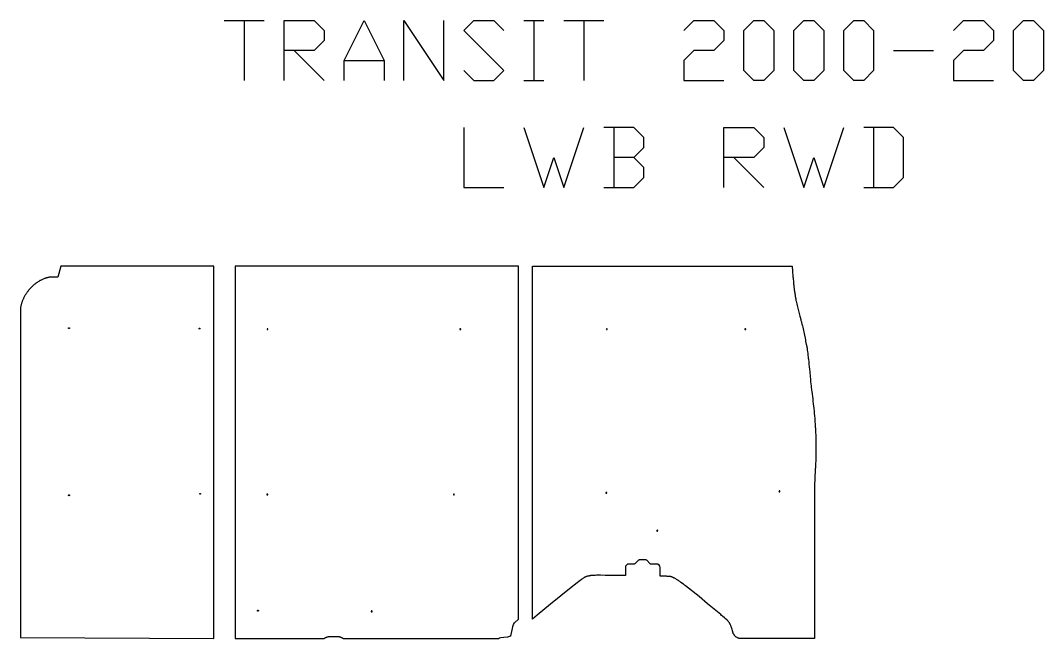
# Model space of a CAD drawing. Extents: x 0 to 7069, y -8139 to 8.
# Drawn here: x 107 to 4441, y -2610 to 8 of the extents above; entities that cross this region are included whole.
import ezdxf

# ---------------------------------------------------------------- set-up
doc = ezdxf.new("R2010")
doc.units = 0
doc.layers.add('DEFAULT_LAYER', color=1, linetype='CONTINUOUS')

msp = doc.modelspace()

# ---------------------------------------------------------------- linework, layer by layer
at = {"layer": 'DEFAULT_LAYER'}
for points in [[(969.7, 7.6), (1139.1, 7.6)], [(1054.4, 7.6), (1054.4, -246.4)], [(1223.7, -246.4), (1223.7, 7.6), (1350.7, 7.6), (1393.1, -34.7), (1393.1, -77.1), (1350.7, -119.4), (1223.7, -119.4)], [(1477.7, -246.4), (1477.7, -161.7), (1562.4, 7.6), (1647.1, -161.7), (1647.1, -246.4)], [(1731.7, -246.4), (1731.7, 7.6), (1901.1, -246.4), (1901.1, 7.6)], [(1985.7, -204.1), (2028.1, -246.4), (2112.7, -246.4), (2155.1, -204.1), (1985.7, -34.7), (2028.1, 7.6), (2112.7, 7.6), (2155.1, -34.7)], [(2239.7, 7.6), (2324.4, 7.6)], [(2282.1, 7.6), (2282.1, -246.4)], [(2409.1, 7.6), (2578.4, 7.6)], [(2493.7, 7.6), (2493.7, -246.4)], [(2917.1, -34.7), (2959.4, 7.6), (3044.1, 7.6), (3086.4, -34.7), (3086.4, -77.1), (3044.1, -119.4), (2959.4, -119.4), (2917.1, -161.7), (2917.1, -246.4), (3086.4, -246.4)], [(4060.1, -34.7), (4102.4, 7.6), (4187.1, 7.6), (4229.4, -34.7), (4229.4, -77.1), (4187.1, -119.4), (4102.4, -119.4), (4060.1, -161.7), (4060.1, -246.4), (4229.4, -246.4)], [(1266.1, -119.4), (1393.1, -246.4)], [(3806.1, -119.4), (3975.4, -119.4)], [(1477.7, -161.7), (1647.1, -161.7)], [(2239.7, -246.4), (2324.4, -246.4)], [(1985.7, -446), (1985.7, -700), (2155.1, -700)], [(2239.7, -446), (2324.4, -700), (2366.7, -573), (2409.1, -700), (2493.7, -446)], [(2705.4, -573), (2747.7, -530.7), (2747.7, -488.3), (2705.4, -446), (2578.4, -446)], [(2620.7, -446), (2620.7, -700)], [(3086.4, -700), (3086.4, -446), (3213.4, -446), (3255.7, -488.3), (3255.7, -530.7), (3213.4, -573), (3086.4, -573)], [(3340.4, -446), (3425.1, -700), (3467.4, -573), (3509.7, -700), (3594.4, -446)], [(3679.1, -700), (3806.1, -700), (3848.4, -657.7), (3848.4, -488.3), (3806.1, -446), (3679.1, -446)], [(3721.4, -446), (3721.4, -700)], [(2578.4, -700), (2705.4, -700), (2747.7, -657.7), (2747.7, -615.3), (2705.4, -573), (2620.7, -573)], [(3128.7, -573), (3255.7, -700)]]:
    msp.add_lwpolyline(points, dxfattribs=at)
for points in [[(3213.4, -246.4), (3171.1, -204.1), (3171.1, -34.7), (3213.4, 7.6), (3255.7, 7.6), (3298.1, -34.7), (3298.1, -204.1), (3255.7, -246.4)], [(3425.1, -246.4), (3382.7, -204.1), (3382.7, -34.7), (3425.1, 7.6), (3467.4, 7.6), (3509.7, -34.7), (3509.7, -204.1), (3467.4, -246.4)], [(3636.7, -246.4), (3594.4, -204.1), (3594.4, -34.7), (3636.7, 7.6), (3679.1, 7.6), (3721.4, -34.7), (3721.4, -204.1), (3679.1, -246.4)], [(4356.4, -246.4), (4314.1, -204.1), (4314.1, -34.7), (4356.4, 7.6), (4398.7, 7.6), (4441.1, -34.7), (4441.1, -204.1), (4398.7, -246.4)], [(926.6, -1033.6), (277.6, -1033.6), (265.7, -1080.1), (227.9, -1079.9), (226.5, -1080.2), (225, -1080.5), (223.6, -1080.9), (222.2, -1081.2), (220.8, -1081.6), (219.3, -1082), (217.9, -1082.4), (216.5, -1082.9), (215.1, -1083.3), (213.7, -1083.7), (212.3, -1084.2), (211, -1084.7), (209.6, -1085.2), (208.2, -1085.7), (205.5, -1086.8), (202.8, -1087.9), (200.1, -1089.1), (197.4, -1090.3), (194.8, -1091.6), (192.2, -1092.9), (189.6, -1094.3), (187.1, -1095.7), (184.5, -1097.2), (182, -1098.7), (179.6, -1100.3), (177.1, -1101.9), (174.7, -1103.6), (172.4, -1105.3), (170, -1107.1), (167.7, -1108.9), (165.4, -1110.7), (163.2, -1112.6), (160.9, -1114.5), (158.8, -1116.5), (156.6, -1118.5), (154.5, -1120.5), (152.4, -1122.6), (150.4, -1124.7), (148.4, -1126.9), (146.4, -1129), (144.5, -1131.3), (142.6, -1133.5), (140.7, -1135.8), (138.9, -1138.1), (137.1, -1140.5), (135.4, -1142.8), (133.7, -1145.2), (132, -1147.7), (130.4, -1150.1), (128.9, -1152.6), (127.3, -1155.1), (125.9, -1157.6), (124.4, -1160.2), (123, -1162.8), (121.7, -1165.4), (120.4, -1168), (119.2, -1170.7), (118, -1173.3), (116.8, -1176), (115.7, -1178.7), (114.6, -1181.4), (113.6, -1184.2), (112.7, -1186.9), (111.8, -1189.7), (110.9, -1192.5), (110.1, -1195.3), (109.4, -1198.1), (108.7, -1200.9), (108, -1203.7), (107.5, -1206.6), (106.9, -1209.4), (106.9, -1209.7), (106.9, -2604.9), (926.6, -2609.1)], [(1016.6, -1033.6), (1016.6, -2609.1), (1125.6, -2609.7), (1393.6, -2609.7), (1394.8, -2608.9), (1395.9, -2608.1), (1397.1, -2607.3), (1398.3, -2606.6), (1399.5, -2606), (1400.7, -2605.3), (1402, -2604.8), (1403.2, -2604.2), (1404.5, -2603.7), (1405.9, -2603.3), (1407.2, -2602.9), (1408.5, -2602.5), (1409.9, -2602.2), (1411.2, -2601.9), (1412.6, -2601.7), (1414, -2601.6), (1456.1, -2601.6), (1457.4, -2601.9), (1458.6, -2602.2), (1459.8, -2602.5), (1461, -2602.9), (1462.2, -2603.4), (1463.4, -2603.8), (1464.6, -2604.3), (1465.7, -2604.8), (1466.9, -2605.3), (1468, -2605.8), (1469.2, -2606.4), (1470.3, -2607), (1471.4, -2607.7), (1472.5, -2608.3), (1473.5, -2609), (1474.6, -2609.7), (1482.8, -2609.7), (1803.5, -2609.7), (2132.2, -2609.7), (2135.9, -2607.5), (2142.3, -2606), (2154.4, -2604.1), (2171.4, -2602.5), (2180.1, -2600), (2183.8, -2596.4), (2185.8, -2593.2), (2191.1, -2568), (2192.6, -2559.4), (2195.9, -2550), (2200.1, -2543.3), (2216.6, -2528.4), (2216.6, -1033.6)], [(310.6, -1295.4), (310.6, -1295.2), (310.6, -1295), (310.6, -1294.8), (310.7, -1294.6), (310.8, -1294.4), (310.9, -1294.3), (311, -1294.1), (311.1, -1294), (311.3, -1293.8), (311.4, -1293.7), (311.6, -1293.6), (311.8, -1293.5), (312, -1293.5), (312.1, -1293.4), (312.3, -1293.4), (312.6, -1293.4), (312.8, -1293.4), (313, -1293.4), (313.1, -1293.5), (313.3, -1293.5), (313.5, -1293.6), (313.7, -1293.7), (313.8, -1293.8), (314, -1294), (314.1, -1294.1), (314.2, -1294.3), (314.3, -1294.4), (314.4, -1294.6), (314.5, -1294.8), (314.5, -1295), (314.5, -1295.2), (314.6, -1295.4), (314.5, -1295.6), (314.5, -1295.8), (314.5, -1296), (314.4, -1296.1), (314.3, -1296.3), (314.2, -1296.5), (314.1, -1296.6), (314, -1296.8), (313.8, -1296.9), (313.7, -1297), (313.5, -1297.1), (313.3, -1297.2), (313.1, -1297.3), (313, -1297.3), (312.8, -1297.4), (312.6, -1297.4), (312.3, -1297.4), (312.1, -1297.3), (312, -1297.3), (311.8, -1297.2), (311.6, -1297.1), (311.4, -1297), (311.3, -1296.9), (311.1, -1296.8), (311, -1296.6), (310.9, -1296.5), (310.8, -1296.3), (310.7, -1296.1), (310.6, -1296), (310.6, -1295.8), (310.6, -1295.6)], [(863.3, -1297.1), (863.4, -1296.9), (863.4, -1296.7), (863.4, -1296.5), (863.5, -1296.3), (863.6, -1296.1), (863.7, -1295.9), (863.8, -1295.8), (863.9, -1295.6), (864.1, -1295.5), (864.2, -1295.4), (864.4, -1295.3), (864.6, -1295.2), (864.8, -1295.2), (864.9, -1295.1), (865.1, -1295.1), (865.3, -1295.1), (865.6, -1295.1), (865.7, -1295.1), (865.9, -1295.2), (866.1, -1295.2), (866.3, -1295.3), (866.5, -1295.4), (866.6, -1295.5), (866.8, -1295.6), (866.9, -1295.8), (867, -1295.9), (867.1, -1296.1), (867.2, -1296.3), (867.3, -1296.5), (867.3, -1296.7), (867.3, -1296.9), (867.3, -1297.1), (867.3, -1297.3), (867.3, -1297.5), (867.3, -1297.7), (867.2, -1297.8), (867.1, -1298), (867, -1298.2), (866.9, -1298.3), (866.8, -1298.5), (866.6, -1298.6), (866.5, -1298.7), (866.3, -1298.8), (866.1, -1298.9), (865.9, -1299), (865.7, -1299), (865.6, -1299.1), (865.3, -1299.1), (865.1, -1299.1), (864.9, -1299), (864.8, -1299), (864.6, -1298.9), (864.4, -1298.8), (864.2, -1298.7), (864.1, -1298.6), (863.9, -1298.5), (863.8, -1298.3), (863.7, -1298.2), (863.6, -1298), (863.5, -1297.8), (863.4, -1297.7), (863.4, -1297.5), (863.4, -1297.3)], [(1151.5, -1299.8), (1151.5, -1300), (1151.5, -1300.2), (1151.5, -1300.4), (1151.6, -1300.6), (1151.7, -1300.7), (1151.8, -1300.9), (1151.9, -1301.1), (1152, -1301.2), (1152.2, -1301.3), (1152.3, -1301.4), (1152.5, -1301.5), (1152.7, -1301.6), (1152.9, -1301.7), (1153.1, -1301.7), (1153.2, -1301.8), (1153.5, -1301.8), (1153.7, -1301.8), (1153.9, -1301.7), (1154, -1301.7), (1154.2, -1301.6), (1154.4, -1301.5), (1154.6, -1301.4), (1154.7, -1301.3), (1154.9, -1301.2), (1155, -1301.1), (1155.1, -1300.9), (1155.2, -1300.7), (1155.3, -1300.6), (1155.4, -1300.4), (1155.4, -1300.2), (1155.4, -1300), (1155.5, -1299.8), (1155.4, -1299.6), (1155.4, -1299.4), (1155.4, -1299.2), (1155.3, -1299), (1155.2, -1298.8), (1155.1, -1298.7), (1155, -1298.5), (1154.9, -1298.4), (1154.7, -1298.2), (1154.6, -1298.1), (1154.4, -1298), (1154.2, -1297.9), (1154, -1297.9), (1153.9, -1297.8), (1153.7, -1297.8), (1153.5, -1297.8), (1153.2, -1297.8), (1153.1, -1297.8), (1152.9, -1297.9), (1152.7, -1297.9), (1152.5, -1298), (1152.3, -1298.1), (1152.2, -1298.2), (1152, -1298.4), (1151.9, -1298.5), (1151.8, -1298.7), (1151.7, -1298.8), (1151.6, -1299), (1151.5, -1299.2), (1151.5, -1299.4), (1151.5, -1299.6)], [(1968, -1299.8), (1968, -1300), (1968, -1300.2), (1968, -1300.4), (1968.1, -1300.6), (1968.2, -1300.7), (1968.3, -1300.9), (1968.4, -1301.1), (1968.5, -1301.2), (1968.7, -1301.3), (1968.8, -1301.4), (1969, -1301.5), (1969.2, -1301.6), (1969.4, -1301.7), (1969.6, -1301.7), (1969.8, -1301.8), (1970, -1301.8), (1970.2, -1301.8), (1970.4, -1301.7), (1970.6, -1301.7), (1970.7, -1301.6), (1970.9, -1301.5), (1971.1, -1301.4), (1971.2, -1301.3), (1971.4, -1301.2), (1971.5, -1301.1), (1971.6, -1300.9), (1971.7, -1300.7), (1971.8, -1300.6), (1971.9, -1300.4), (1971.9, -1300.2), (1971.9, -1300), (1972, -1299.8), (1971.9, -1299.6), (1971.9, -1299.4), (1971.9, -1299.2), (1971.8, -1299), (1971.7, -1298.8), (1971.6, -1298.7), (1971.5, -1298.5), (1971.4, -1298.4), (1971.2, -1298.2), (1971.1, -1298.1), (1970.9, -1298), (1970.7, -1297.9), (1970.6, -1297.9), (1970.4, -1297.8), (1970.2, -1297.8), (1970, -1297.8), (1969.8, -1297.8), (1969.6, -1297.8), (1969.4, -1297.9), (1969.2, -1297.9), (1969, -1298), (1968.8, -1298.1), (1968.7, -1298.2), (1968.5, -1298.4), (1968.4, -1298.5), (1968.3, -1298.7), (1968.2, -1298.8), (1968.1, -1299), (1968, -1299.2), (1968, -1299.4), (1968, -1299.6)], [(2589, -1299.8), (2589, -1300), (2589.1, -1300.2), (2589.1, -1300.4), (2589.2, -1300.6), (2589.3, -1300.7), (2589.4, -1300.9), (2589.5, -1301.1), (2589.6, -1301.2), (2589.7, -1301.3), (2589.9, -1301.4), (2590.1, -1301.5), (2590.2, -1301.6), (2590.4, -1301.7), (2590.6, -1301.7), (2590.8, -1301.8), (2591, -1301.8), (2591.2, -1301.8), (2591.4, -1301.7), (2591.6, -1301.7), (2591.8, -1301.6), (2592, -1301.5), (2592.1, -1301.4), (2592.3, -1301.3), (2592.4, -1301.2), (2592.6, -1301.1), (2592.7, -1300.9), (2592.8, -1300.7), (2592.9, -1300.6), (2592.9, -1300.4), (2593, -1300.2), (2593, -1300), (2593, -1299.8), (2593, -1299.6), (2593, -1299.4), (2592.9, -1299.2), (2592.9, -1299), (2592.8, -1298.8), (2592.7, -1298.7), (2592.6, -1298.5), (2592.4, -1298.4), (2592.3, -1298.2), (2592.1, -1298.1), (2592, -1298), (2591.8, -1297.9), (2591.6, -1297.9), (2591.4, -1297.8), (2591.2, -1297.8), (2591, -1297.8), (2590.8, -1297.8), (2590.6, -1297.8), (2590.4, -1297.9), (2590.2, -1297.9), (2590.1, -1298), (2589.9, -1298.1), (2589.7, -1298.2), (2589.6, -1298.4), (2589.5, -1298.5), (2589.4, -1298.7), (2589.3, -1298.8), (2589.2, -1299), (2589.1, -1299.2), (2589.1, -1299.4), (2589, -1299.6)], [(3175.3, -1299.8), (3175.3, -1300), (3175.4, -1300.2), (3175.4, -1300.4), (3175.5, -1300.6), (3175.6, -1300.7), (3175.7, -1300.9), (3175.8, -1301.1), (3175.9, -1301.2), (3176.1, -1301.3), (3176.2, -1301.4), (3176.4, -1301.5), (3176.5, -1301.6), (3176.7, -1301.7), (3176.9, -1301.7), (3177.1, -1301.8), (3177.3, -1301.8), (3177.5, -1301.8), (3177.7, -1301.7), (3177.9, -1301.7), (3178.1, -1301.6), (3178.3, -1301.5), (3178.4, -1301.4), (3178.6, -1301.3), (3178.7, -1301.2), (3178.9, -1301.1), (3179, -1300.9), (3179.1, -1300.7), (3179.2, -1300.6), (3179.2, -1300.4), (3179.3, -1300.2), (3179.3, -1300), (3179.3, -1299.8), (3179.3, -1299.6), (3179.3, -1299.4), (3179.2, -1299.2), (3179.2, -1299), (3179.1, -1298.8), (3179, -1298.7), (3178.9, -1298.5), (3178.7, -1298.4), (3178.6, -1298.2), (3178.4, -1298.1), (3178.3, -1298), (3178.1, -1297.9), (3177.9, -1297.9), (3177.7, -1297.8), (3177.5, -1297.8), (3177.3, -1297.8), (3177.1, -1297.8), (3176.9, -1297.8), (3176.7, -1297.9), (3176.5, -1297.9), (3176.4, -1298), (3176.2, -1298.1), (3176.1, -1298.2), (3175.9, -1298.4), (3175.8, -1298.5), (3175.7, -1298.7), (3175.6, -1298.8), (3175.5, -1299), (3175.4, -1299.2), (3175.4, -1299.4), (3175.3, -1299.6)], [(2587, -1992.8), (2587, -1993), (2587.1, -1993.2), (2587.1, -1993.4), (2587.2, -1993.6), (2587.3, -1993.7), (2587.4, -1993.9), (2587.5, -1994.1), (2587.6, -1994.2), (2587.7, -1994.3), (2587.9, -1994.4), (2588.1, -1994.5), (2588.2, -1994.6), (2588.4, -1994.7), (2588.6, -1994.7), (2588.8, -1994.8), (2589, -1994.8), (2589.2, -1994.8), (2589.4, -1994.7), (2589.6, -1994.7), (2589.8, -1994.6), (2590, -1994.5), (2590.1, -1994.4), (2590.3, -1994.3), (2590.4, -1994.2), (2590.6, -1994.1), (2590.7, -1993.9), (2590.8, -1993.7), (2590.9, -1993.6), (2590.9, -1993.4), (2591, -1993.2), (2591, -1993), (2591, -1992.8), (2591, -1992.6), (2591, -1992.4), (2590.9, -1992.2), (2590.9, -1992), (2590.8, -1991.8), (2590.7, -1991.7), (2590.6, -1991.5), (2590.4, -1991.4), (2590.3, -1991.2), (2590.1, -1991.1), (2590, -1991), (2589.8, -1990.9), (2589.6, -1990.9), (2589.4, -1990.8), (2589.2, -1990.8), (2589, -1990.8), (2588.8, -1990.8), (2588.6, -1990.8), (2588.4, -1990.9), (2588.2, -1990.9), (2588.1, -1991), (2587.9, -1991.1), (2587.7, -1991.2), (2587.6, -1991.4), (2587.5, -1991.5), (2587.4, -1991.7), (2587.3, -1991.8), (2587.2, -1992), (2587.1, -1992.2), (2587.1, -1992.4), (2587, -1992.6)], [(3320.3, -1986.8), (3320.3, -1987), (3320.4, -1987.2), (3320.4, -1987.4), (3320.5, -1987.6), (3320.6, -1987.7), (3320.7, -1987.9), (3320.8, -1988.1), (3320.9, -1988.2), (3321.1, -1988.3), (3321.2, -1988.4), (3321.4, -1988.5), (3321.5, -1988.6), (3321.7, -1988.7), (3321.9, -1988.7), (3322.1, -1988.8), (3322.3, -1988.8), (3322.5, -1988.8), (3322.7, -1988.7), (3322.9, -1988.7), (3323.1, -1988.6), (3323.3, -1988.5), (3323.4, -1988.4), (3323.6, -1988.3), (3323.7, -1988.2), (3323.9, -1988.1), (3324, -1987.9), (3324.1, -1987.7), (3324.2, -1987.6), (3324.2, -1987.4), (3324.3, -1987.2), (3324.3, -1987), (3324.3, -1986.8), (3324.3, -1986.6), (3324.3, -1986.4), (3324.2, -1986.2), (3324.2, -1986), (3324.1, -1985.8), (3324, -1985.7), (3323.9, -1985.5), (3323.7, -1985.4), (3323.6, -1985.2), (3323.4, -1985.1), (3323.3, -1985), (3323.1, -1984.9), (3322.9, -1984.9), (3322.7, -1984.8), (3322.5, -1984.8), (3322.3, -1984.8), (3322.1, -1984.8), (3321.9, -1984.8), (3321.7, -1984.9), (3321.5, -1984.9), (3321.4, -1985), (3321.2, -1985.1), (3321.1, -1985.2), (3320.9, -1985.4), (3320.8, -1985.5), (3320.7, -1985.7), (3320.6, -1985.8), (3320.5, -1986), (3320.4, -1986.2), (3320.4, -1986.4), (3320.3, -1986.6)], [(310.8, -2003.1), (310.8, -2002.9), (310.9, -2002.7), (310.9, -2002.5), (311, -2002.3), (311.1, -2002.1), (311.2, -2001.9), (311.3, -2001.8), (311.4, -2001.6), (311.5, -2001.5), (311.7, -2001.4), (311.9, -2001.3), (312, -2001.2), (312.2, -2001.1), (312.4, -2001.1), (312.6, -2001.1), (312.8, -2001.1), (313, -2001.1), (313.2, -2001.1), (313.4, -2001.1), (313.6, -2001.2), (313.8, -2001.3), (313.9, -2001.4), (314.1, -2001.5), (314.2, -2001.6), (314.4, -2001.8), (314.5, -2001.9), (314.6, -2002.1), (314.7, -2002.3), (314.7, -2002.5), (314.8, -2002.7), (314.8, -2002.9), (314.8, -2003.1), (314.8, -2003.3), (314.8, -2003.5), (314.7, -2003.7), (314.7, -2003.8), (314.6, -2004), (314.5, -2004.2), (314.4, -2004.3), (314.2, -2004.5), (314.1, -2004.6), (313.9, -2004.7), (313.8, -2004.8), (313.6, -2004.9), (313.4, -2005), (313.2, -2005), (313, -2005), (312.8, -2005.1), (312.6, -2005), (312.4, -2005), (312.2, -2005), (312, -2004.9), (311.9, -2004.8), (311.7, -2004.7), (311.5, -2004.6), (311.4, -2004.5), (311.3, -2004.3), (311.2, -2004.2), (311.1, -2004), (311, -2003.8), (310.9, -2003.7), (310.9, -2003.5), (310.8, -2003.3)], [(866.3, -1997.1), (866.4, -1996.9), (866.4, -1996.7), (866.4, -1996.5), (866.5, -1996.3), (866.6, -1996.1), (866.7, -1995.9), (866.8, -1995.8), (866.9, -1995.6), (867.1, -1995.5), (867.2, -1995.4), (867.4, -1995.3), (867.6, -1995.2), (867.8, -1995.2), (867.9, -1995.1), (868.1, -1995.1), (868.3, -1995.1), (868.6, -1995.1), (868.7, -1995.1), (868.9, -1995.2), (869.1, -1995.2), (869.3, -1995.3), (869.5, -1995.4), (869.6, -1995.5), (869.8, -1995.6), (869.9, -1995.8), (870, -1995.9), (870.1, -1996.1), (870.2, -1996.3), (870.3, -1996.5), (870.3, -1996.7), (870.3, -1996.9), (870.3, -1997.1), (870.3, -1997.3), (870.3, -1997.5), (870.3, -1997.7), (870.2, -1997.8), (870.1, -1998), (870, -1998.2), (869.9, -1998.3), (869.8, -1998.5), (869.6, -1998.6), (869.5, -1998.7), (869.3, -1998.8), (869.1, -1998.9), (868.9, -1999), (868.7, -1999), (868.6, -1999.1), (868.3, -1999.1), (868.1, -1999.1), (867.9, -1999), (867.8, -1999), (867.6, -1998.9), (867.4, -1998.8), (867.2, -1998.7), (867.1, -1998.6), (866.9, -1998.5), (866.8, -1998.3), (866.7, -1998.2), (866.6, -1998), (866.5, -1997.8), (866.4, -1997.7), (866.4, -1997.5), (866.4, -1997.3)], [(1150.4, -1999.8), (1150.4, -2000), (1150.4, -2000.2), (1150.5, -2000.4), (1150.5, -2000.6), (1150.6, -2000.7), (1150.7, -2000.9), (1150.8, -2001.1), (1151, -2001.2), (1151.1, -2001.3), (1151.3, -2001.4), (1151.4, -2001.5), (1151.6, -2001.6), (1151.8, -2001.7), (1152, -2001.7), (1152.2, -2001.8), (1152.4, -2001.8), (1152.6, -2001.8), (1152.8, -2001.7), (1153, -2001.7), (1153.2, -2001.6), (1153.3, -2001.5), (1153.5, -2001.4), (1153.6, -2001.3), (1153.8, -2001.2), (1153.9, -2001.1), (1154, -2000.9), (1154.1, -2000.7), (1154.2, -2000.6), (1154.3, -2000.4), (1154.3, -2000.2), (1154.4, -2000), (1154.4, -1999.8), (1154.4, -1999.6), (1154.3, -1999.4), (1154.3, -1999.2), (1154.2, -1999), (1154.1, -1998.8), (1154, -1998.7), (1153.9, -1998.5), (1153.8, -1998.4), (1153.6, -1998.2), (1153.5, -1998.1), (1153.3, -1998), (1153.2, -1997.9), (1153, -1997.9), (1152.8, -1997.8), (1152.6, -1997.8), (1152.4, -1997.8), (1152.2, -1997.8), (1152, -1997.8), (1151.8, -1997.9), (1151.6, -1997.9), (1151.4, -1998), (1151.3, -1998.1), (1151.1, -1998.2), (1151, -1998.4), (1150.8, -1998.5), (1150.7, -1998.7), (1150.6, -1998.8), (1150.5, -1999), (1150.5, -1999.2), (1150.4, -1999.4), (1150.4, -1999.6)], [(1941, -1999.8), (1941, -2000), (1941, -2000.2), (1941, -2000.4), (1941.1, -2000.6), (1941.2, -2000.7), (1941.3, -2000.9), (1941.4, -2001.1), (1941.5, -2001.2), (1941.7, -2001.3), (1941.8, -2001.4), (1942, -2001.5), (1942.2, -2001.6), (1942.4, -2001.7), (1942.6, -2001.7), (1942.8, -2001.8), (1943, -2001.8), (1943.2, -2001.8), (1943.4, -2001.7), (1943.6, -2001.7), (1943.7, -2001.6), (1943.9, -2001.5), (1944.1, -2001.4), (1944.2, -2001.3), (1944.4, -2001.2), (1944.5, -2001.1), (1944.6, -2000.9), (1944.7, -2000.7), (1944.8, -2000.6), (1944.9, -2000.4), (1944.9, -2000.2), (1944.9, -2000), (1945, -1999.8), (1944.9, -1999.6), (1944.9, -1999.4), (1944.9, -1999.2), (1944.8, -1999), (1944.7, -1998.8), (1944.6, -1998.7), (1944.5, -1998.5), (1944.4, -1998.4), (1944.2, -1998.2), (1944.1, -1998.1), (1943.9, -1998), (1943.7, -1997.9), (1943.6, -1997.9), (1943.4, -1997.8), (1943.2, -1997.8), (1943, -1997.8), (1942.8, -1997.8), (1942.6, -1997.8), (1942.4, -1997.9), (1942.2, -1997.9), (1942, -1998), (1941.8, -1998.1), (1941.7, -1998.2), (1941.5, -1998.4), (1941.4, -1998.5), (1941.3, -1998.7), (1941.2, -1998.8), (1941.1, -1999), (1941, -1999.2), (1941, -1999.4), (1941, -1999.6)], [(2802.7, -2153.2), (2802.7, -2153.4), (2802.7, -2153.6), (2802.8, -2153.8), (2802.9, -2154), (2802.9, -2154.1), (2803, -2154.3), (2803.2, -2154.4), (2803.3, -2154.6), (2803.4, -2154.7), (2803.6, -2154.8), (2803.7, -2154.9), (2803.9, -2155), (2804.1, -2155.1), (2804.3, -2155.1), (2804.5, -2155.2), (2804.7, -2155.2), (2804.9, -2155.2), (2805.1, -2155.1), (2805.3, -2155.1), (2805.5, -2155), (2805.6, -2154.9), (2805.8, -2154.8), (2806, -2154.7), (2806.1, -2154.6), (2806.2, -2154.4), (2806.4, -2154.3), (2806.5, -2154.1), (2806.5, -2154), (2806.6, -2153.8), (2806.7, -2153.6), (2806.7, -2153.4), (2806.7, -2153.2), (2806.7, -2153), (2806.7, -2152.8), (2806.6, -2152.6), (2806.5, -2152.4), (2806.5, -2152.2), (2806.4, -2152.1), (2806.2, -2151.9), (2806.1, -2151.8), (2806, -2151.6), (2805.8, -2151.5), (2805.6, -2151.4), (2805.5, -2151.3), (2805.3, -2151.3), (2805.1, -2151.2), (2804.9, -2151.2), (2804.7, -2151.2), (2804.5, -2151.2), (2804.3, -2151.2), (2804.1, -2151.3), (2803.9, -2151.3), (2803.7, -2151.4), (2803.6, -2151.5), (2803.4, -2151.6), (2803.3, -2151.8), (2803.2, -2151.9), (2803, -2152.1), (2802.9, -2152.2), (2802.9, -2152.4), (2802.8, -2152.6), (2802.7, -2152.8), (2802.7, -2153)], [(1110.8, -2492.1), (1110.8, -2491.9), (1110.9, -2491.7), (1110.9, -2491.5), (1111, -2491.3), (1111.1, -2491.1), (1111.2, -2490.9), (1111.3, -2490.8), (1111.4, -2490.6), (1111.6, -2490.5), (1111.7, -2490.4), (1111.9, -2490.3), (1112.1, -2490.2), (1112.2, -2490.2), (1112.4, -2490.1), (1112.6, -2490.1), (1112.8, -2490.1), (1113, -2490.1), (1113.2, -2490.1), (1113.4, -2490.2), (1113.6, -2490.2), (1113.8, -2490.3), (1113.9, -2490.4), (1114.1, -2490.5), (1114.2, -2490.6), (1114.4, -2490.8), (1114.5, -2490.9), (1114.6, -2491.1), (1114.7, -2491.3), (1114.7, -2491.5), (1114.8, -2491.7), (1114.8, -2491.9), (1114.8, -2492.1), (1114.8, -2492.3), (1114.8, -2492.5), (1114.7, -2492.7), (1114.7, -2492.8), (1114.6, -2493), (1114.5, -2493.2), (1114.4, -2493.3), (1114.2, -2493.5), (1114.1, -2493.6), (1113.9, -2493.7), (1113.8, -2493.8), (1113.6, -2493.9), (1113.4, -2494), (1113.2, -2494), (1113, -2494.1), (1112.8, -2494.1), (1112.6, -2494.1), (1112.4, -2494), (1112.2, -2494), (1112.1, -2493.9), (1111.9, -2493.8), (1111.7, -2493.7), (1111.6, -2493.6), (1111.4, -2493.5), (1111.3, -2493.3), (1111.2, -2493.2), (1111.1, -2493), (1111, -2492.8), (1110.9, -2492.7), (1110.9, -2492.5), (1110.8, -2492.3)], [(1592.8, -2494.8), (1592.8, -2495), (1592.8, -2495.2), (1592.9, -2495.4), (1593, -2495.6), (1593, -2495.7), (1593.1, -2495.9), (1593.3, -2496.1), (1593.4, -2496.2), (1593.5, -2496.3), (1593.7, -2496.4), (1593.9, -2496.5), (1594, -2496.6), (1594.2, -2496.7), (1594.4, -2496.7), (1594.6, -2496.8), (1594.8, -2496.8), (1595, -2496.8), (1595.2, -2496.7), (1595.4, -2496.7), (1595.6, -2496.6), (1595.8, -2496.5), (1595.9, -2496.4), (1596.1, -2496.3), (1596.2, -2496.2), (1596.3, -2496.1), (1596.5, -2495.9), (1596.6, -2495.7), (1596.6, -2495.6), (1596.7, -2495.4), (1596.8, -2495.2), (1596.8, -2495), (1596.8, -2494.8), (1596.8, -2494.6), (1596.8, -2494.4), (1596.7, -2494.2), (1596.6, -2494), (1596.6, -2493.8), (1596.5, -2493.7), (1596.3, -2493.5), (1596.2, -2493.4), (1596.1, -2493.2), (1595.9, -2493.1), (1595.8, -2493), (1595.6, -2492.9), (1595.4, -2492.9), (1595.2, -2492.8), (1595, -2492.8), (1594.8, -2492.8), (1594.6, -2492.8), (1594.4, -2492.8), (1594.2, -2492.9), (1594, -2492.9), (1593.9, -2493), (1593.7, -2493.1), (1593.5, -2493.2), (1593.4, -2493.4), (1593.3, -2493.5), (1593.1, -2493.7), (1593, -2493.8), (1593, -2494), (1592.9, -2494.2), (1592.8, -2494.4), (1592.8, -2494.6)]]:
    msp.add_lwpolyline(points, close=True, dxfattribs=at)
msp.add_lwpolyline([(2276.6, -2528.4), (2276.6, -1033.6), (3376.2, -1033.6), (3376.7, -1040.3), (3377.1, -1047), (3377.8, -1057.3), (3378.2, -1062.4), (3378.6, -1067.6), (3379, -1072.7), (3379.4, -1077.9), (3379.8, -1083), (3380.3, -1088.2), (3381.1, -1096.4), (3381.9, -1104.7), (3382.3, -1108.8), (3382.8, -1112.9), (3383.2, -1117), (3383.7, -1121.2), (3384.2, -1125.3), (3384.7, -1129.4), (3385.2, -1133.5), (3385.8, -1137.6), (3386.4, -1141.7), (3386.9, -1145.8), (3387.6, -1149.9), (3388.2, -1154), (3388.7, -1157.4), (3389.3, -1160.8), (3389.8, -1164.1), (3390.4, -1167.5), (3391, -1170.9), (3391.6, -1174.2), (3392.2, -1177.6), (3392.9, -1180.9), (3394.1, -1187), (3395.4, -1193.1), (3396.7, -1199.2), (3398.1, -1205.3), (3399.5, -1211), (3400.9, -1216.7), (3402.3, -1222.4), (3403.8, -1228.1), (3405.3, -1233.8), (3406.9, -1239.4), (3408.3, -1244.4), (3409.7, -1249.3), (3412.5, -1259.3), (3413.4, -1262.5), (3414.3, -1265.7), (3415.2, -1269), (3416.1, -1272.3), (3416.9, -1275.5), (3417.7, -1278.8), (3418.5, -1282), (3419.3, -1285.3), (3420.8, -1291.9), (3422.3, -1298.4), (3423.8, -1305), (3425.2, -1311.6), (3426.6, -1318.2), (3427.9, -1324.8), (3430.6, -1338), (3432, -1344.6), (3433.3, -1351.2), (3434.7, -1357.8), (3436.1, -1364.4), (3436.5, -1366.3), (3436.9, -1368.3), (3437.3, -1370.2), (3437.7, -1372.2), (3438.4, -1376.1), (3439, -1380), (3439.6, -1384), (3440.1, -1387.9), (3441.2, -1395.8), (3441.9, -1401.1), (3442.5, -1406.3), (3443.2, -1411.5), (3443.8, -1416.8), (3444.4, -1422), (3445, -1427.2), (3446.1, -1437.7), (3447.2, -1448.2), (3448.3, -1458.8), (3449.3, -1469.3), (3450.3, -1479.8), (3452.3, -1500.8), (3453.3, -1511.3), (3454.4, -1521.8), (3455.5, -1532.3), (3456.1, -1537.6), (3456.7, -1542.8), (3457.3, -1548.1), (3458, -1553.3), (3458.6, -1558.5), (3459.3, -1563.8), (3460.6, -1574.1), (3461.9, -1584.4), (3463.2, -1594.8), (3464.4, -1605.1), (3465.6, -1615.5), (3466.7, -1625.9), (3467.8, -1636.3), (3468.8, -1646.6), (3469.8, -1657), (3470.7, -1667.4), (3471.6, -1677.8), (3472.4, -1688.2), (3472.8, -1693.4), (3473.2, -1698.7), (3473.5, -1703.9), (3473.9, -1709.1), (3474.2, -1714.3), (3474.5, -1719.5), (3474.8, -1724.7), (3475.1, -1729.9), (3475.3, -1735.1), (3475.6, -1740.3), (3475.8, -1745.5), (3476, -1750.8), (3476.2, -1756), (3476.4, -1761.2), (3476.5, -1766.4), (3476.7, -1771.6), (3476.8, -1776.8), (3476.9, -1782), (3477, -1787.2), (3477, -1792.5), (3477.1, -1797.7), (3477.1, -1802.9), (3477.1, -1808.1), (3477.1, -1813.3), (3477, -1818.5), (3477, -1823.7), (3476.9, -1829), (3476.8, -1834.2), (3476.7, -1839.4), (3476.5, -1844.6), (3476.3, -1849.8), (3476.1, -1855), (3475.9, -1860.2), (3475.7, -1865.4), (3475.4, -1870.6), (3475.2, -1875.8), (3474.9, -1881.1), (3474.5, -1886.3), (3474.2, -1891.5), (3473.8, -1896.7), (3473.7, -1896.7), (3471, -1963), (3471, -2475.7), (3470.7, -2609.8), (3431.7, -2609.7), (3151.4, -2609.7), (3149.7, -2608.9), (3147.9, -2608.1), (3144.3, -2606.3), (3142.6, -2605.5), (3141, -2604.7), (3140.3, -2604.3), (3139.7, -2604), (3139.2, -2603.7), (3138.7, -2603.4), (3137.9, -2602.8), (3137.2, -2602.2), (3136.4, -2601.5), (3135.7, -2600.9), (3135, -2600.2), (3134.3, -2599.4), (3133.7, -2598.7), (3133, -2597.9), (3132.3, -2597), (3131.5, -2595.8), (3130.6, -2594.4), (3129.6, -2592.9), (3128.6, -2591.3), (3127.7, -2589.6), (3127.2, -2588.7), (3126.8, -2587.9), (3126.4, -2587.1), (3126.1, -2586.3), (3125.7, -2585.4), (3125.3, -2584.4), (3125, -2583.3), (3124.6, -2582), (3124.2, -2580.6), (3123.7, -2579.2), (3122.9, -2576.1), (3122.1, -2573.1), (3121.3, -2570.1), (3120.5, -2567.4), (3120.1, -2566.2), (3119.8, -2565.1), (3119.1, -2563), (3118.3, -2560.8), (3117.5, -2558.6), (3116.7, -2556.4), (3115.9, -2554.3), (3115.1, -2552.3), (3114.4, -2550.7), (3114.1, -2549.9), (3113.7, -2549.3), (3113.1, -2548.1), (3112.5, -2547), (3111.8, -2545.8), (3111, -2544.7), (3110.3, -2543.6), (3109.5, -2542.5), (3108, -2540.4), (3106.5, -2538.3), (3105.7, -2537.2), (3104.9, -2536.2), (3104.1, -2535.1), (3103.3, -2534.1), (3102.4, -2533.1), (3101.5, -2532.2), (3100.9, -2531.6), (3100, -2530.8), (3098.9, -2529.8), (3097.4, -2528.6), (3094.1, -2525.7), (3090.1, -2522.5), (3081.4, -2515.4), (3077.2, -2511.9), (3073.4, -2508.7), (3017.7, -2463.4), (2981.7, -2432.3), (2924.7, -2386.7), (2920, -2383.3), (2915.1, -2379.7), (2905.1, -2372.4), (2900.4, -2368.9), (2898.1, -2367.3), (2896, -2365.8), (2894, -2364.4), (2892.1, -2363.1), (2890.4, -2362), (2888.9, -2361), (2886, -2359.3), (2883, -2357.5), (2880, -2355.7), (2878.4, -2354.8), (2876.9, -2354), (2875.4, -2353.2), (2873.9, -2352.4), (2872.4, -2351.6), (2870.9, -2350.9), (2869.5, -2350.3), (2868.1, -2349.7), (2866.7, -2349.2), (2865.4, -2348.8), (2864.2, -2348.4), (2862.9, -2348.1), (2861.6, -2347.8), (2860.3, -2347.6), (2859, -2347.4), (2857.7, -2347.2), (2856.4, -2347), (2855, -2346.9), (2853.7, -2346.8), (2852.4, -2346.7), (2849.7, -2346.6), (2847, -2346.4), (2844.4, -2346.3), (2843, -2346.2), (2841.6, -2346.2), (2840, -2346.1), (2838.4, -2346.1), (2834.9, -2346.1), (2831.3, -2346.1), (2823.9, -2346.2), (2820.2, -2346.3), (2816.6, -2346.3), (2816.7, -2309.4, 0.414714), (2801.7, -2294.3), (2776.7, -2294.3, -0.213187), (2772.9, -2292.7), (2760.3, -2278.6, 0.213187), (2756.6, -2277), (2728.5, -2277, 0.192253), (2725.1, -2278.3), (2709.7, -2293, -0.192253), (2706.3, -2294.3), (2684.4, -2294.3, 0.414344), (2669.4, -2309.3), (2669.4, -2342.3), (2650.3, -2342.3), (2628.8, -2342.3), (2584.3, -2342.2), (2564.3, -2342.1), (2547.6, -2342.1), (2541, -2342.2), (2535.8, -2342.2), (2532.1, -2342.3), (2530.9, -2342.3), (2530.2, -2342.3), (2528.2, -2342.5), (2526.3, -2342.8), (2524.3, -2343), (2522.4, -2343.4), (2520.4, -2343.7), (2518.5, -2344.1), (2516.5, -2344.5), (2514.6, -2345), (2510.7, -2345.8), (2508.8, -2346.3), (2506.8, -2346.8), (2505.9, -2347.1), (2504.9, -2347.4), (2503.9, -2347.7), (2503, -2348), (2502, -2348.3), (2501.1, -2348.7), (2500.2, -2349.1), (2499.3, -2349.5), (2498.4, -2349.9), (2497.4, -2350.4), (2496.5, -2350.9), (2495.6, -2351.4), (2494.6, -2352), (2493.7, -2352.6), (2491.8, -2353.8), (2489.9, -2355.1), (2488, -2356.5), (2484.3, -2359.1), (2483.2, -2359.9), (2481.6, -2361.1), (2477.4, -2364.4), (2472.1, -2368.6), (2465.9, -2373.4), (2452.4, -2384.1), (2445.9, -2389.2), (2439.9, -2393.9), (2352.9, -2464.6), (2295.9, -2511)], format="xyb", close=True, dxfattribs=at)

doc.saveas('drawing.dxf')
